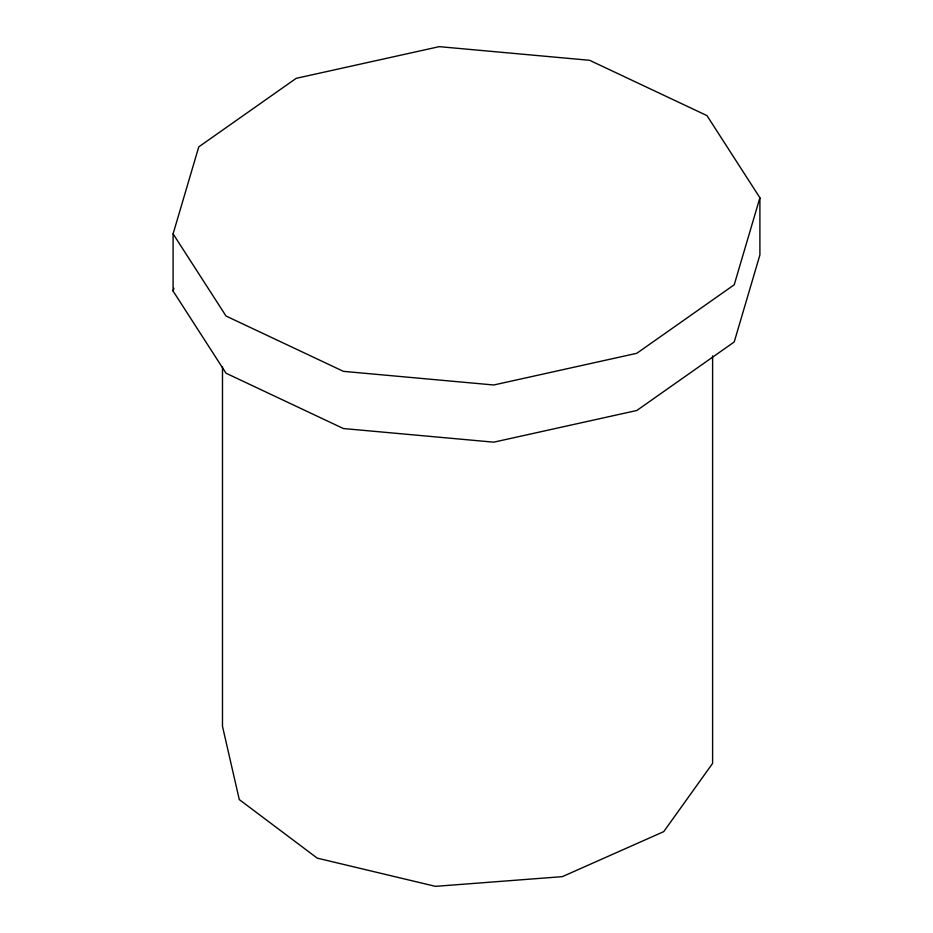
<?xml version="1.0" encoding="UTF-8"?>
<svg xmlns="http://www.w3.org/2000/svg" width="933" height="933" viewBox="0 0 933 933"><rect width="100%" height="100%" fill="white"/><g stroke="black" fill="none" stroke-linecap="round" stroke-linejoin="round"><path stroke-width="1.4" d="M173.095 233.868L198.776 146.866L296.193 78.337L439.245 46.65L589.598 60.295L706.969 115.599L759.905 197.773L759.905 254.954L734.224 341.956L636.807 410.485L493.755 442.172L343.402 428.539L226.031 373.223L173.095 291.061L173.095 233.868L226.031 316.03L343.402 371.346L493.755 384.991L636.807 353.292L734.224 284.775L759.905 197.773M173.095 291.061L173.9 288.297M712.602 355.905L712.602 763.381L663.736 831.641L562.296 876.658L435.478 886.35L317.243 858.138L239.28 799.569L222.486 726.352L222.486 366.891"/></g></svg>
